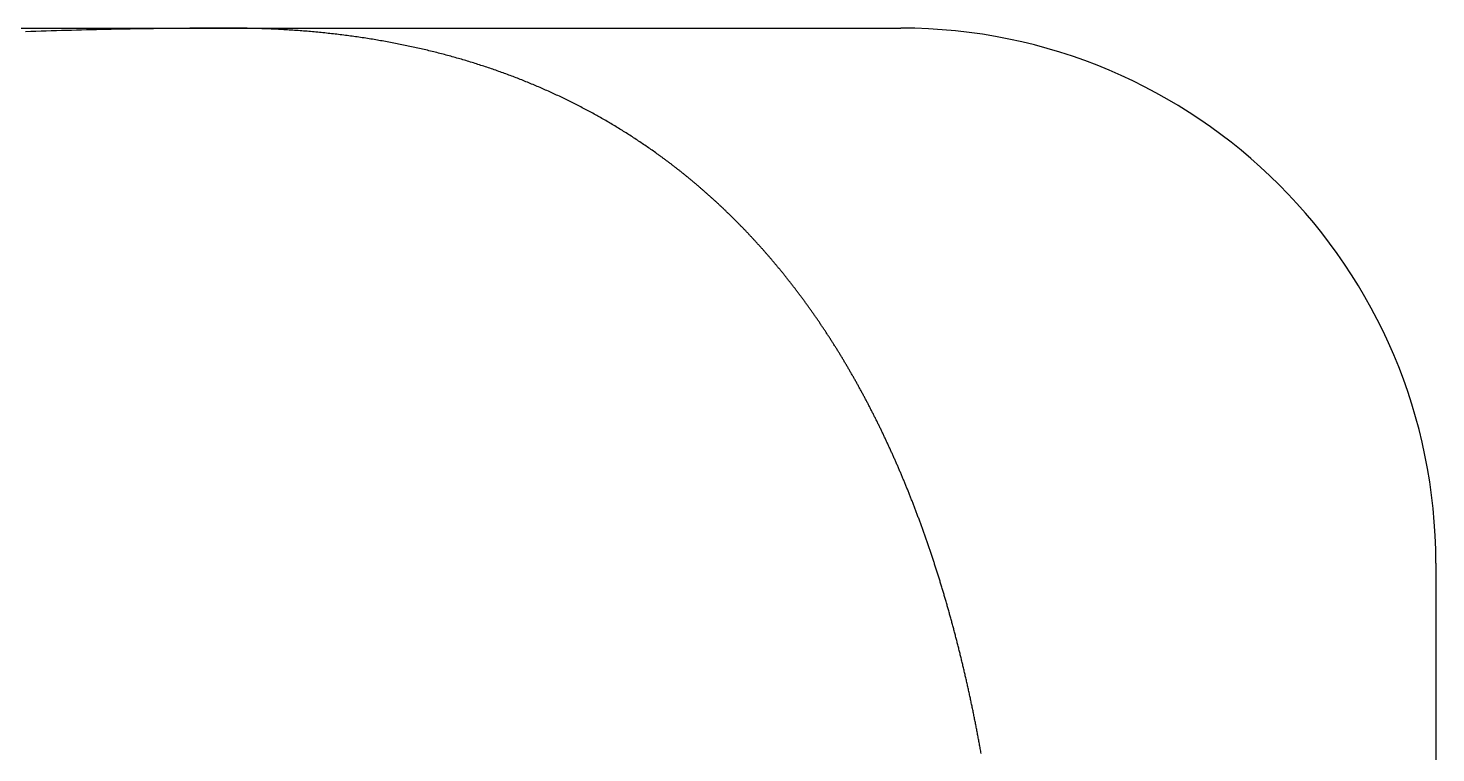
# Model space of a CAD drawing. Extents: x -14 to 315, y -179 to 16.
# Drawn here: x 267.67 to 299.25, y -129.75 to -113.5 of the extents above; entities that cross this region are included whole.
import ezdxf

# ---------------------------------------------------------------- set-up
doc = ezdxf.new("R2010")
doc.units = 0
doc.layers.add('BLACK', color=7, linetype='CONTINUOUS')

msp = doc.modelspace()

# ---------------------------------------------------------------- linework, layer by layer
at = {"layer": 'BLACK', "linetype": 'CONTINUOUS'}
for p, q in [((213.75, -113.5), (287.25, -113.5)), ((267.732345, -113.575654), (267.615881, -113.579404)), ((267.848366, -113.571999), (267.732345, -113.575654)), ((267.963939, -113.568437), (267.848366, -113.571999)), ((268.07906, -113.564969), (267.963939, -113.568437)), ((268.193725, -113.561595), (268.07906, -113.564969)), ((268.307929, -113.558314), (268.193725, -113.561595)), ((268.421669, -113.555126), (268.307929, -113.558314)), ((268.534939, -113.552031), (268.421669, -113.555126)), ((268.647737, -113.549029), (268.534939, -113.552031)), ((268.760058, -113.54612), (268.647737, -113.549029)), ((268.871898, -113.543302), (268.760058, -113.54612)), ((268.983253, -113.540577), (268.871898, -113.543302)), ((269.094118, -113.537944), (268.983253, -113.540577)), ((269.204491, -113.535401), (269.094118, -113.537944)), ((269.314367, -113.532951), (269.204491, -113.535401)), ((269.423743, -113.530591), (269.314367, -113.532951)), ((269.532614, -113.528321), (269.423743, -113.530591)), ((269.640977, -113.526142), (269.532614, -113.528321)), ((269.748828, -113.524054), (269.640977, -113.526142)), ((269.856163, -113.522054), (269.748828, -113.524054)), ((269.96298, -113.520145), (269.856163, -113.522054)), ((270.069274, -113.518324), (269.96298, -113.520145)), ((270.175041, -113.516592), (270.069274, -113.518324)), ((270.280279, -113.514949), (270.175041, -113.516592)), ((270.384985, -113.513393), (270.280279, -113.514949)), ((270.489153, -113.511925), (270.384985, -113.513393)), ((270.592783, -113.510545), (270.489153, -113.511925)), ((270.695869, -113.509251), (270.592783, -113.510545)), ((270.798409, -113.508044), (270.695869, -113.509251)), ((270.900401, -113.506923), (270.798409, -113.508044)), ((271.00184, -113.505888), (270.900401, -113.506923)), ((271.102723, -113.504939), (271.00184, -113.505888)), ((271.203049, -113.504074), (271.102723, -113.504939)), ((271.302814, -113.503293), (271.203049, -113.504074)), ((271.402014, -113.502597), (271.302814, -113.503293)), ((271.500648, -113.501985), (271.402014, -113.502597)), ((271.598713, -113.501455), (271.500648, -113.501985)), ((271.696205, -113.501009), (271.598713, -113.501455)), ((271.793123, -113.500644), (271.696205, -113.501009)), ((271.889464, -113.500362), (271.793123, -113.500644)), ((271.985226, -113.50016), (271.889464, -113.500362)), ((272.080405, -113.50004), (271.985226, -113.50016)), ((272.175, -113.5), (272.080405, -113.50004)), ((272.175, -113.5), (272.164675, -113.49999)), ((272.205027, -113.50002), (272.175, -113.5)), ((272.247533, -113.500116), (272.205027, -113.50002)), ((272.289969, -113.500292), (272.247533, -113.500116)), ((272.332336, -113.500548), (272.289969, -113.500292)), ((272.374634, -113.500883), (272.332336, -113.500548)), ((272.416863, -113.501297), (272.374634, -113.500883)), ((272.459022, -113.501791), (272.416863, -113.501297)), ((272.501112, -113.502364), (272.459022, -113.501791)), ((272.543134, -113.503015), (272.501112, -113.502364)), ((272.585087, -113.503746), (272.543134, -113.503015)), ((272.626971, -113.504555), (272.585087, -113.503746)), ((272.668786, -113.505443), (272.626971, -113.504555)), ((272.710533, -113.506409), (272.668786, -113.505443)), ((272.752212, -113.507454), (272.710533, -113.506409)), ((272.793822, -113.508576), (272.752212, -113.507454)), ((272.835365, -113.509777), (272.793822, -113.508576)), ((272.876839, -113.511056), (272.835365, -113.509777)), ((272.918245, -113.512413), (272.876839, -113.511056)), ((272.959584, -113.513847), (272.918245, -113.512413)), ((273.000855, -113.515359), (272.959584, -113.513847)), ((273.042059, -113.516948), (273.000855, -113.515359)), ((273.083195, -113.518615), (273.042059, -113.516948)), ((273.124263, -113.520359), (273.083195, -113.518615)), ((273.165265, -113.52218), (273.124263, -113.520359)), ((273.206199, -113.524078), (273.165265, -113.52218)), ((273.247067, -113.526053), (273.206199, -113.524078)), ((273.287867, -113.528105), (273.247067, -113.526053)), ((273.328601, -113.530234), (273.287867, -113.528105)), ((273.369268, -113.532438), (273.328601, -113.530234)), ((273.409868, -113.53472), (273.369268, -113.532438)), ((273.450402, -113.537077), (273.409868, -113.53472)), ((273.49087, -113.539511), (273.450402, -113.537077)), ((273.531272, -113.542021), (273.49087, -113.539511)), ((273.571607, -113.544607), (273.531272, -113.542021)), ((273.611877, -113.547268), (273.571607, -113.544607)), ((273.65208, -113.550006), (273.611877, -113.547268)), ((273.692218, -113.552818), (273.65208, -113.550006)), ((273.73229, -113.555707), (273.692218, -113.552818)), ((273.772297, -113.558671), (273.73229, -113.555707)), ((273.812238, -113.56171), (273.772297, -113.558671)), ((273.852114, -113.564824), (273.812238, -113.56171)), ((273.891924, -113.568013), (273.852114, -113.564824)), ((273.93167, -113.571277), (273.891924, -113.568013)), ((273.971351, -113.574616), (273.93167, -113.571277)), ((274.010966, -113.57803), (273.971351, -113.574616)), ((274.050517, -113.581518), (274.010966, -113.57803)), ((274.090004, -113.585081), (274.050517, -113.581518)), ((274.129425, -113.588718), (274.090004, -113.585081)), ((274.168783, -113.59243), (274.129425, -113.588718)), ((274.208076, -113.596216), (274.168783, -113.59243)), ((274.247305, -113.600075), (274.208076, -113.596216)), ((274.286469, -113.604009), (274.247305, -113.600075)), ((274.32557, -113.608017), (274.286469, -113.604009)), ((274.364607, -113.612098), (274.32557, -113.608017)), ((274.40358, -113.616253), (274.364607, -113.612098)), ((274.44249, -113.620482), (274.40358, -113.616253)), ((274.481335, -113.624784), (274.44249, -113.620482)), ((274.520118, -113.62916), (274.481335, -113.624784)), ((274.558837, -113.633609), (274.520118, -113.62916)), ((274.597493, -113.638131), (274.558837, -113.633609)), ((274.636086, -113.642726), (274.597493, -113.638131)), ((274.674616, -113.647394), (274.636086, -113.642726)), ((274.713083, -113.652134), (274.674616, -113.647394)), ((274.751487, -113.656948), (274.713083, -113.652134)), ((274.789829, -113.661834), (274.751487, -113.656948)), ((274.828108, -113.666793), (274.789829, -113.661834)), ((274.866325, -113.671825), (274.828108, -113.666793)), ((274.904479, -113.676928), (274.866325, -113.671825)), ((274.942572, -113.682104), (274.904479, -113.676928)), ((274.980602, -113.687353), (274.942572, -113.682104)), ((275.01857, -113.692673), (274.980602, -113.687353)), ((275.056476, -113.698065), (275.01857, -113.692673)), ((275.094321, -113.70353), (275.056476, -113.698065)), ((275.132103, -113.709066), (275.094321, -113.70353)), ((275.169825, -113.714674), (275.132103, -113.709066)), ((275.207485, -113.720353), (275.169825, -113.714674)), ((275.245083, -113.726104), (275.207485, -113.720353)), ((275.28262, -113.731927), (275.245083, -113.726104)), ((275.320097, -113.737821), (275.28262, -113.731927)), ((275.357512, -113.743786), (275.320097, -113.737821)), ((275.394866, -113.749823), (275.357512, -113.743786)), ((275.43216, -113.75593), (275.394866, -113.749823)), ((275.469393, -113.762109), (275.43216, -113.75593)), ((275.506565, -113.768358), (275.469393, -113.762109)), ((275.543677, -113.774679), (275.506565, -113.768358)), ((275.580729, -113.78107), (275.543677, -113.774679)), ((275.61772, -113.787532), (275.580729, -113.78107)), ((275.654651, -113.794065), (275.61772, -113.787532)), ((275.691522, -113.800668), (275.654651, -113.794065)), ((275.728334, -113.807341), (275.691522, -113.800668)), ((275.765085, -113.814085), (275.728334, -113.807341)), ((275.801777, -113.820899), (275.765085, -113.814085)), ((275.83841, -113.827784), (275.801777, -113.820899)), ((275.874982, -113.834739), (275.83841, -113.827784)), ((275.911496, -113.841763), (275.874982, -113.834739)), ((275.94795, -113.848858), (275.911496, -113.841763)), ((275.984345, -113.856022), (275.94795, -113.848858)), ((276.020681, -113.863257), (275.984345, -113.856022)), ((276.056958, -113.870561), (276.020681, -113.863257)), ((276.093177, -113.877935), (276.056958, -113.870561)), ((276.129336, -113.885378), (276.093177, -113.877935)), ((276.165437, -113.892891), (276.129336, -113.885378)), ((276.20148, -113.900473), (276.165437, -113.892891)), ((276.237464, -113.908125), (276.20148, -113.900473)), ((276.27339, -113.915846), (276.237464, -113.908125)), ((276.309257, -113.923636), (276.27339, -113.915846)), ((276.345067, -113.931496), (276.309257, -113.923636)), ((276.380819, -113.939425), (276.345067, -113.931496)), ((276.416512, -113.947422), (276.380819, -113.939425)), ((276.452148, -113.955489), (276.416512, -113.947422)), ((276.487727, -113.963624), (276.452148, -113.955489)), ((276.523248, -113.971828), (276.487727, -113.963624)), ((276.558711, -113.980102), (276.523248, -113.971828)), ((276.594117, -113.988443), (276.558711, -113.980102)), ((276.629466, -113.996854), (276.594117, -113.988443)), ((276.664758, -114.005333), (276.629466, -113.996854)), ((276.699993, -114.01388), (276.664758, -114.005333)), ((276.735171, -114.022496), (276.699993, -114.01388)), ((276.770292, -114.03118), (276.735171, -114.022496)), ((276.805356, -114.039933), (276.770292, -114.03118)), ((276.840364, -114.048754), (276.805356, -114.039933)), ((276.875315, -114.057643), (276.840364, -114.048754)), ((276.91021, -114.0666), (276.875315, -114.057643)), ((276.945049, -114.075625), (276.91021, -114.0666)), ((276.979831, -114.084718), (276.945049, -114.075625)), ((277.014558, -114.093879), (276.979831, -114.084718)), ((277.049228, -114.103109), (277.014558, -114.093879)), ((277.083843, -114.112405), (277.049228, -114.103109)), ((277.118402, -114.12177), (277.083843, -114.112405)), ((277.152905, -114.131203), (277.118402, -114.12177)), ((277.187353, -114.140703), (277.152905, -114.131203)), ((277.221745, -114.15027), (277.187353, -114.140703)), ((277.256082, -114.159906), (277.221745, -114.15027)), ((277.290363, -114.169609), (277.256082, -114.159906)), ((277.32459, -114.179379), (277.290363, -114.169609)), ((277.358761, -114.189217), (277.32459, -114.179379)), ((277.392878, -114.199122), (277.358761, -114.189217)), ((277.426939, -114.209094), (277.392878, -114.199122)), ((277.460946, -114.219134), (277.426939, -114.209094)), ((277.494899, -114.229241), (277.460946, -114.219134)), ((277.528797, -114.239415), (277.494899, -114.229241)), ((277.56264, -114.249656), (277.528797, -114.239415)), ((277.596429, -114.259964), (277.56264, -114.249656)), ((277.630164, -114.270339), (277.596429, -114.259964)), ((277.663844, -114.280781), (277.630164, -114.270339)), ((277.697471, -114.29129), (277.663844, -114.280781)), ((277.731044, -114.301867), (277.697471, -114.29129)), ((277.764563, -114.312509), (277.731044, -114.301867)), ((277.798028, -114.323219), (277.764563, -114.312509)), ((277.831439, -114.333996), (277.798028, -114.323219)), ((277.864797, -114.344839), (277.831439, -114.333996)), ((277.898102, -114.355749), (277.864797, -114.344839)), ((277.931353, -114.366725), (277.898102, -114.355749)), ((277.964551, -114.377768), (277.931353, -114.366725)), ((277.997696, -114.388878), (277.964551, -114.377768)), ((278.030788, -114.400054), (277.997696, -114.388878)), ((278.063827, -114.411297), (278.030788, -114.400054)), ((278.096813, -114.422606), (278.063827, -114.411297)), ((278.129746, -114.433982), (278.096813, -114.422606)), ((278.162627, -114.445424), (278.129746, -114.433982)), ((278.195455, -114.456932), (278.162627, -114.445424)), ((278.228231, -114.468507), (278.195455, -114.456932)), ((278.260954, -114.480148), (278.228231, -114.468507)), ((278.293625, -114.491855), (278.260954, -114.480148)), ((278.326244, -114.503629), (278.293625, -114.491855)), ((278.35881, -114.515468), (278.326244, -114.503629)), ((278.391325, -114.527374), (278.35881, -114.515468)), ((278.423788, -114.539346), (278.391325, -114.527374)), ((278.456199, -114.551384), (278.423788, -114.539346)), ((278.488559, -114.563488), (278.456199, -114.551384)), ((278.520866, -114.575658), (278.488559, -114.563488)), ((278.553123, -114.587895), (278.520866, -114.575658)), ((278.585328, -114.600197), (278.553123, -114.587895)), ((278.617481, -114.612565), (278.585328, -114.600197)), ((278.649583, -114.624999), (278.617481, -114.612565)), ((278.681635, -114.637499), (278.649583, -114.624999)), ((278.713635, -114.650065), (278.681635, -114.637499)), ((278.745584, -114.662697), (278.713635, -114.650065)), ((278.777482, -114.675395), (278.745584, -114.662697)), ((278.80933, -114.688159), (278.777482, -114.675395)), ((278.841127, -114.700988), (278.80933, -114.688159)), ((278.872873, -114.713883), (278.841127, -114.700988)), ((278.904569, -114.726844), (278.872873, -114.713883)), ((278.936214, -114.739871), (278.904569, -114.726844)), ((278.967809, -114.752963), (278.936214, -114.739871)), ((278.999354, -114.766122), (278.967809, -114.752963)), ((279.030849, -114.779346), (278.999354, -114.766122)), ((279.062294, -114.792635), (279.030849, -114.779346)), ((279.093688, -114.805991), (279.062294, -114.792635)), ((279.125033, -114.819412), (279.093688, -114.805991)), ((279.156328, -114.832898), (279.125033, -114.819412)), ((279.187574, -114.846451), (279.156328, -114.832898)), ((279.21877, -114.860069), (279.187574, -114.846451)), ((279.249916, -114.873752), (279.21877, -114.860069)), ((279.281013, -114.887502), (279.249916, -114.873752)), ((279.31206, -114.901316), (279.281013, -114.887502)), ((279.343059, -114.915197), (279.31206, -114.901316)), ((279.374008, -114.929143), (279.343059, -114.915197)), ((279.404908, -114.943155), (279.374008, -114.929143)), ((279.435759, -114.957232), (279.404908, -114.943155)), ((279.466561, -114.971374), (279.435759, -114.957232)), ((279.497314, -114.985583), (279.466561, -114.971374)), ((279.528019, -114.999857), (279.497314, -114.985583)), ((279.558674, -115.014196), (279.528019, -114.999857)), ((279.589282, -115.028601), (279.558674, -115.014196)), ((279.619841, -115.043072), (279.589282, -115.028601)), ((279.650351, -115.057608), (279.619841, -115.043072)), ((279.680813, -115.07221), (279.650351, -115.057608)), ((279.711227, -115.086877), (279.680813, -115.07221)), ((279.741593, -115.10161), (279.711227, -115.086877)), ((279.77191, -115.116408), (279.741593, -115.10161)), ((279.80218, -115.131272), (279.77191, -115.116408)), ((279.832401, -115.146201), (279.80218, -115.131272)), ((279.862575, -115.161196), (279.832401, -115.146201)), ((279.892701, -115.176257), (279.862575, -115.161196)), ((279.92278, -115.191383), (279.892701, -115.176257)), ((279.952811, -115.206575), (279.92278, -115.191383)), ((279.982794, -115.221832), (279.952811, -115.206575)), ((280.01273, -115.237155), (279.982794, -115.221832)), ((280.042618, -115.252543), (280.01273, -115.237155)), ((280.07246, -115.267998), (280.042618, -115.252543)), ((280.102254, -115.283517), (280.07246, -115.267998)), ((280.132001, -115.299103), (280.102254, -115.283517)), ((280.161701, -115.314754), (280.132001, -115.299103)), ((280.191354, -115.33047), (280.161701, -115.314754)), ((280.22096, -115.346253), (280.191354, -115.33047)), ((280.250519, -115.362101), (280.22096, -115.346253)), ((280.280031, -115.378014), (280.250519, -115.362101)), ((280.309497, -115.393994), (280.280031, -115.378014)), ((280.338916, -115.410039), (280.309497, -115.393994)), ((280.368289, -115.426149), (280.338916, -115.410039)), ((280.397616, -115.442326), (280.368289, -115.426149)), ((280.426895, -115.458568), (280.397616, -115.442326)), ((280.456129, -115.474876), (280.426895, -115.458568)), ((280.485317, -115.49125), (280.456129, -115.474876)), ((280.514458, -115.50769), (280.485317, -115.49125)), ((280.543553, -115.524195), (280.514458, -115.50769)), ((280.572602, -115.540767), (280.543553, -115.524195)), ((280.601606, -115.557404), (280.572602, -115.540767)), ((280.630563, -115.574107), (280.601606, -115.557404)), ((280.659475, -115.590876), (280.630563, -115.574107)), ((280.688341, -115.607711), (280.659475, -115.590876)), ((280.717161, -115.624612), (280.688341, -115.607711)), ((280.745936, -115.641579), (280.717161, -115.624612)), ((280.774665, -115.658612), (280.745936, -115.641579)), ((280.803349, -115.675712), (280.774665, -115.658612)), ((280.831987, -115.692877), (280.803349, -115.675712)), ((280.86058, -115.710108), (280.831987, -115.692877)), ((280.889128, -115.727405), (280.86058, -115.710108)), ((280.917631, -115.744769), (280.889128, -115.727405)), ((280.946089, -115.762199), (280.917631, -115.744769)), ((280.974501, -115.779695), (280.946089, -115.762199)), ((281.002869, -115.797257), (280.974501, -115.779695)), ((281.031192, -115.814885), (281.002869, -115.797257)), ((281.05947, -115.83258), (281.031192, -115.814885)), ((281.087703, -115.850341), (281.05947, -115.83258)), ((281.115891, -115.868169), (281.087703, -115.850341)), ((281.144035, -115.886063), (281.115891, -115.868169)), ((281.172134, -115.904023), (281.144035, -115.886063)), ((281.200189, -115.92205), (281.172134, -115.904023)), ((281.228199, -115.940143), (281.200189, -115.92205)), ((281.256165, -115.958303), (281.228199, -115.940143)), ((281.284087, -115.97653), (281.256165, -115.958303)), ((281.311964, -115.994823), (281.284087, -115.97653)), ((281.339797, -116.013183), (281.311964, -115.994823)), ((281.367586, -116.031609), (281.339797, -116.013183)), ((281.395331, -116.050102), (281.367586, -116.031609)), ((281.423032, -116.068662), (281.395331, -116.050102)), ((281.450689, -116.087289), (281.423032, -116.068662)), ((281.478302, -116.105983), (281.450689, -116.087289)), ((281.505871, -116.124744), (281.478302, -116.105983)), ((281.533396, -116.143572), (281.505871, -116.124744)), ((281.560878, -116.162466), (281.533396, -116.143572)), ((281.588316, -116.181428), (281.560878, -116.162466)), ((281.61571, -116.200457), (281.588316, -116.181428)), ((281.643061, -116.219553), (281.61571, -116.200457)), ((281.670368, -116.238716), (281.643061, -116.219553)), ((281.697632, -116.257946), (281.670368, -116.238716)), ((281.724852, -116.277244), (281.697632, -116.257946)), ((281.75203, -116.296609), (281.724852, -116.277244)), ((281.779163, -116.316042), (281.75203, -116.296609)), ((281.792714, -116.325783), (281.779163, -116.316042)), ((281.806254, -116.335542), (281.792714, -116.325783)), ((281.819783, -116.345317), (281.806254, -116.335542)), ((281.833301, -116.355109), (281.819783, -116.345317)), ((281.846809, -116.364918), (281.833301, -116.355109)), ((281.860306, -116.374744), (281.846809, -116.364918)), ((281.873791, -116.384587), (281.860306, -116.374744)), ((281.887267, -116.394446), (281.873791, -116.384587)), ((281.900731, -116.404323), (281.887267, -116.394446)), ((281.914185, -116.414217), (281.900731, -116.404323)), ((281.927628, -116.424127), (281.914185, -116.414217)), ((281.94106, -116.434054), (281.927628, -116.424127)), ((281.954482, -116.443999), (281.94106, -116.434054)), ((281.967892, -116.45396), (281.954482, -116.443999)), ((281.981292, -116.463938), (281.967892, -116.45396)), ((281.994682, -116.473934), (281.981292, -116.463938)), ((282.00806, -116.483946), (281.994682, -116.473934)), ((282.021428, -116.493975), (282.00806, -116.483946)), ((282.034786, -116.504021), (282.021428, -116.493975)), ((282.048132, -116.514084), (282.034786, -116.504021)), ((282.061468, -116.524164), (282.048132, -116.514084)), ((282.074793, -116.534261), (282.061468, -116.524164)), ((282.088108, -116.544375), (282.074793, -116.534261)), ((282.101412, -116.554507), (282.088108, -116.544375)), ((282.114705, -116.564655), (282.101412, -116.554507)), ((282.127987, -116.57482), (282.114705, -116.564655)), ((282.141259, -116.585002), (282.127987, -116.57482)), ((282.154521, -116.595202), (282.141259, -116.585002)), ((282.167771, -116.605418), (282.154521, -116.595202)), ((282.181011, -116.615651), (282.167771, -116.605418)), ((282.194241, -116.625902), (282.181011, -116.615651)), ((282.20746, -116.636169), (282.194241, -116.625902)), ((282.220668, -116.646454), (282.20746, -116.636169)), ((282.233865, -116.656756), (282.220668, -116.646454)), ((282.247052, -116.667075), (282.233865, -116.656756)), ((282.260229, -116.67741), (282.247052, -116.667075)), ((282.273395, -116.687764), (282.260229, -116.67741)), ((282.28655, -116.698134), (282.273395, -116.687764)), ((282.299694, -116.708521), (282.28655, -116.698134)), ((282.312828, -116.718925), (282.299694, -116.708521)), ((282.325952, -116.729347), (282.312828, -116.718925)), ((282.339065, -116.739786), (282.325952, -116.729347)), ((282.352167, -116.750242), (282.339065, -116.739786)), ((282.365259, -116.760715), (282.352167, -116.750242)), ((282.37834, -116.771205), (282.365259, -116.760715)), ((282.391411, -116.781713), (282.37834, -116.771205)), ((282.404471, -116.792237), (282.391411, -116.781713)), ((282.417521, -116.802779), (282.404471, -116.792237)), ((282.43056, -116.813338), (282.417521, -116.802779)), ((282.443589, -116.823914), (282.43056, -116.813338)), ((282.456607, -116.834508), (282.443589, -116.823914)), ((282.469615, -116.845119), (282.456607, -116.834508)), ((282.482612, -116.855747), (282.469615, -116.845119)), ((282.495599, -116.866392), (282.482612, -116.855747)), ((282.508575, -116.877055), (282.495599, -116.866392)), ((282.52154, -116.887734), (282.508575, -116.877055)), ((282.534496, -116.898431), (282.52154, -116.887734)), ((282.54744, -116.909146), (282.534496, -116.898431)), ((282.560375, -116.919878), (282.54744, -116.909146)), ((282.573298, -116.930626), (282.560375, -116.919878)), ((282.586212, -116.941393), (282.573298, -116.930626)), ((282.599114, -116.952176), (282.586212, -116.941393)), ((282.612007, -116.962977), (282.599114, -116.952176)), ((282.624889, -116.973796), (282.612007, -116.962977)), ((282.63776, -116.984631), (282.624889, -116.973796)), ((282.650621, -116.995484), (282.63776, -116.984631)), ((282.663472, -117.006355), (282.650621, -116.995484)), ((282.676312, -117.017242), (282.663472, -117.006355)), ((282.689142, -117.028148), (282.676312, -117.017242)), ((282.701961, -117.03907), (282.689142, -117.028148)), ((282.714771, -117.05001), (282.701961, -117.03907)), ((282.727569, -117.060967), (282.714771, -117.05001)), ((282.740357, -117.071942), (282.727569, -117.060967)), ((282.753135, -117.082934), (282.740357, -117.071942)), ((282.765902, -117.093944), (282.753135, -117.082934)), ((282.778659, -117.104971), (282.765902, -117.093944)), ((282.791406, -117.116016), (282.778659, -117.104971)), ((282.804142, -117.127078), (282.791406, -117.116016)), ((282.816868, -117.138157), (282.804142, -117.127078)), ((282.829583, -117.149254), (282.816868, -117.138157)), ((282.842288, -117.160369), (282.829583, -117.149254)), ((282.854983, -117.171501), (282.842288, -117.160369)), ((282.867667, -117.18265), (282.854983, -117.171501)), ((282.880341, -117.193817), (282.867667, -117.18265)), ((282.893005, -117.205002), (282.880341, -117.193817)), ((282.905658, -117.216204), (282.893005, -117.205002)), ((282.918301, -117.227424), (282.905658, -117.216204)), ((282.930934, -117.238661), (282.918301, -117.227424)), ((282.943556, -117.249916), (282.930934, -117.238661)), ((282.956168, -117.261188), (282.943556, -117.249916)), ((282.96877, -117.272479), (282.956168, -117.261188)), ((282.981361, -117.283786), (282.96877, -117.272479)), ((282.993942, -117.295112), (282.981361, -117.283786)), ((283.006512, -117.306454), (282.993942, -117.295112)), ((283.019073, -117.317815), (283.006512, -117.306454)), ((283.031623, -117.329193), (283.019073, -117.317815)), ((283.044163, -117.340589), (283.031623, -117.329193)), ((283.056692, -117.352002), (283.044163, -117.340589)), ((283.069211, -117.363434), (283.056692, -117.352002)), ((283.08172, -117.374882), (283.069211, -117.363434)), ((283.094218, -117.386349), (283.08172, -117.374882)), ((283.106706, -117.397833), (283.094218, -117.386349)), ((283.119184, -117.409335), (283.106706, -117.397833)), ((283.131652, -117.420855), (283.119184, -117.409335)), ((283.14411, -117.432393), (283.131652, -117.420855)), ((283.156556, -117.443948), (283.14411, -117.432393)), ((283.168993, -117.455521), (283.156556, -117.443948)), ((283.18142, -117.467111), (283.168993, -117.455521)), ((283.193836, -117.47872), (283.18142, -117.467111)), ((283.206242, -117.490346), (283.193836, -117.47872)), ((283.218638, -117.501991), (283.206242, -117.490346)), ((283.231023, -117.513652), (283.218638, -117.501991)), ((283.243399, -117.525332), (283.231023, -117.513652)), ((283.255764, -117.53703), (283.243399, -117.525332)), ((283.268119, -117.548745), (283.255764, -117.53703)), ((283.280463, -117.560478), (283.268119, -117.548745)), ((283.292798, -117.57223), (283.280463, -117.560478)), ((283.305121, -117.583999), (283.292798, -117.57223)), ((283.317436, -117.595786), (283.305121, -117.583999)), ((283.329739, -117.60759), (283.317436, -117.595786)), ((283.342033, -117.619414), (283.329739, -117.60759)), ((283.354315, -117.631254), (283.342033, -117.619414)), ((283.366589, -117.643113), (283.354315, -117.631254)), ((283.378851, -117.654989), (283.366589, -117.643113)), ((283.391104, -117.666884), (283.378851, -117.654989)), ((283.403346, -117.678796), (283.391104, -117.666884)), ((283.415578, -117.690727), (283.403346, -117.678796)), ((283.4278, -117.702675), (283.415578, -117.690727)), ((283.440012, -117.714642), (283.4278, -117.702675)), ((283.452213, -117.726626), (283.440012, -117.714642)), ((283.464405, -117.738629), (283.452213, -117.726626)), ((283.476586, -117.750649), (283.464405, -117.738629)), ((283.488757, -117.762688), (283.476586, -117.750649)), ((283.500917, -117.774744), (283.488757, -117.762688)), ((283.513068, -117.78682), (283.500917, -117.774744)), ((283.525208, -117.798912), (283.513068, -117.78682)), ((283.537339, -117.811023), (283.525208, -117.798912)), ((283.549458, -117.823152), (283.537339, -117.811023)), ((283.561568, -117.835299), (283.549458, -117.823152)), ((283.573668, -117.847464), (283.561568, -117.835299)), ((283.585757, -117.859648), (283.573668, -117.847464)), ((283.597836, -117.871849), (283.585757, -117.859648)), ((283.609906, -117.884069), (283.597836, -117.871849)), ((283.621964, -117.896307), (283.609906, -117.884069)), ((283.634014, -117.908563), (283.621964, -117.896307)), ((283.646052, -117.920837), (283.634014, -117.908563)), ((283.658081, -117.93313), (283.646052, -117.920837)), ((283.670099, -117.945441), (283.658081, -117.93313)), ((283.682107, -117.95777), (283.670099, -117.945441)), ((283.694105, -117.970117), (283.682107, -117.95777)), ((283.706093, -117.982483), (283.694105, -117.970117)), ((283.71807, -117.994866), (283.706093, -117.982483)), ((283.730038, -118.007268), (283.71807, -117.994866)), ((283.741995, -118.019688), (283.730038, -118.007268)), ((283.753943, -118.032127), (283.741995, -118.019688)), ((283.76588, -118.044584), (283.753943, -118.032127)), ((283.777807, -118.05706), (283.76588, -118.044584)), ((283.789724, -118.069553), (283.777807, -118.05706)), ((283.801631, -118.082065), (283.789724, -118.069553)), ((283.813527, -118.094595), (283.801631, -118.082065)), ((283.825414, -118.107145), (283.813527, -118.094595)), ((283.83729, -118.119711), (283.825414, -118.107145)), ((283.849156, -118.132297), (283.83729, -118.119711)), ((283.861012, -118.144901), (283.849156, -118.132297)), ((283.872858, -118.157524), (283.861012, -118.144901)), ((283.884694, -118.170164), (283.872858, -118.157524)), ((283.89652, -118.182824), (283.884694, -118.170164)), ((283.908335, -118.195501), (283.89652, -118.182824)), ((283.920141, -118.208198), (283.908335, -118.195501)), ((283.931936, -118.220912), (283.920141, -118.208198)), ((283.943721, -118.233646), (283.931936, -118.220912)), ((283.955496, -118.246398), (283.943721, -118.233646)), ((283.967261, -118.259168), (283.955496, -118.246398)), ((283.979016, -118.271957), (283.967261, -118.259168)), ((283.990761, -118.284765), (283.979016, -118.271957)), ((284.002495, -118.29759), (283.990761, -118.284765)), ((284.01422, -118.310436), (284.002495, -118.29759)), ((284.025934, -118.323298), (284.01422, -118.310436)), ((284.037639, -118.336181), (284.025934, -118.323298)), ((284.049332, -118.349081), (284.037639, -118.336181)), ((284.061017, -118.362), (284.049332, -118.349081)), ((284.072691, -118.374938), (284.061017, -118.362)), ((284.084355, -118.387895), (284.072691, -118.374938)), ((284.096008, -118.400869), (284.084355, -118.387895)), ((284.107652, -118.413864), (284.096008, -118.400869)), ((284.119285, -118.426876), (284.107652, -118.413864)), ((284.130909, -118.439907), (284.119285, -118.426876)), ((284.142522, -118.452957), (284.130909, -118.439907)), ((284.154126, -118.466026), (284.142522, -118.452957)), ((284.165719, -118.479113), (284.154126, -118.466026)), ((284.177302, -118.49222), (284.165719, -118.479113)), ((284.188875, -118.505344), (284.177302, -118.49222)), ((284.200438, -118.518489), (284.188875, -118.505344)), ((284.21199, -118.531651), (284.200438, -118.518489)), ((284.223534, -118.544833), (284.21199, -118.531651)), ((284.235066, -118.558033), (284.223534, -118.544833)), ((284.246589, -118.571253), (284.235066, -118.558033)), ((284.258101, -118.58449), (284.246589, -118.571253)), ((284.269604, -118.597748), (284.258101, -118.58449)), ((284.281095, -118.611023), (284.269604, -118.597748)), ((284.292578, -118.624318), (284.281095, -118.611023)), ((284.304049, -118.637631), (284.292578, -118.624318)), ((284.315512, -118.650965), (284.304049, -118.637631)), ((284.326963, -118.664316), (284.315512, -118.650965)), ((284.338405, -118.677687), (284.326963, -118.664316)), ((284.349837, -118.691076), (284.338405, -118.677687)), ((284.361259, -118.704485), (284.349837, -118.691076)), ((284.37267, -118.717912), (284.361259, -118.704485)), ((284.384072, -118.731359), (284.37267, -118.717912)), ((284.395462, -118.744824), (284.384072, -118.731359)), ((284.406844, -118.758309), (284.395462, -118.744824)), ((284.418215, -118.771812), (284.406844, -118.758309)), ((284.429576, -118.785336), (284.418215, -118.771812)), ((284.440927, -118.798877), (284.429576, -118.785336)), ((284.452268, -118.812439), (284.440927, -118.798877)), ((284.463598, -118.826018), (284.452268, -118.812439)), ((284.474919, -118.839618), (284.463598, -118.826018)), ((284.486229, -118.853236), (284.474919, -118.839618)), ((284.49753, -118.866874), (284.486229, -118.853236)), ((284.50882, -118.88053), (284.49753, -118.866874)), ((284.520101, -118.894207), (284.50882, -118.88053)), ((284.531371, -118.907901), (284.520101, -118.894207)), ((284.542631, -118.921617), (284.531371, -118.907901)), ((284.553881, -118.935349), (284.542631, -118.921617)), ((284.565121, -118.949103), (284.553881, -118.935349)), ((284.576351, -118.962874), (284.565121, -118.949103)), ((284.587571, -118.976667), (284.576351, -118.962874)), ((284.59878, -118.990477), (284.587571, -118.976667)), ((284.60998, -119.004307), (284.59878, -118.990477)), ((284.621169, -119.018156), (284.60998, -119.004307)), ((284.632349, -119.032026), (284.621169, -119.018156)), ((284.643517, -119.045913), (284.632349, -119.032026)), ((284.654677, -119.059821), (284.643517, -119.045913)), ((284.665826, -119.073747), (284.654677, -119.059821)), ((284.676965, -119.087694), (284.665826, -119.073747)), ((284.688093, -119.101659), (284.676965, -119.087694)), ((284.699213, -119.115645), (284.688093, -119.101659)), ((284.710321, -119.129648), (284.699213, -119.115645)), ((284.72142, -119.143673), (284.710321, -119.129648)), ((284.732508, -119.157716), (284.72142, -119.143673)), ((284.743587, -119.17178), (284.732508, -119.157716)), ((284.754654, -119.185861), (284.743587, -119.17178)), ((284.765713, -119.199964), (284.754654, -119.185861)), ((284.77676, -119.214085), (284.765713, -119.199964)), ((284.787799, -119.228226), (284.77676, -119.214085)), ((284.798826, -119.242386), (284.787799, -119.228226)), ((284.809844, -119.256567), (284.798826, -119.242386)), ((284.820851, -119.270766), (284.809844, -119.256567)), ((284.831849, -119.284986), (284.820851, -119.270766)), ((284.842836, -119.299225), (284.831849, -119.284986)), ((284.853813, -119.313484), (284.842836, -119.299225)), ((284.86478, -119.327762), (284.853813, -119.313484)), ((284.875737, -119.34206), (284.86478, -119.327762)), ((284.886684, -119.356377), (284.875737, -119.34206)), ((284.897621, -119.370716), (284.886684, -119.356377)), ((284.908547, -119.385072), (284.897621, -119.370716)), ((284.919464, -119.399449), (284.908547, -119.385072)), ((284.93037, -119.413845), (284.919464, -119.399449)), ((284.941266, -119.428262), (284.93037, -119.413845)), ((284.952152, -119.442698), (284.941266, -119.428262)), ((284.963028, -119.457154), (284.952152, -119.442698)), ((284.973893, -119.471629), (284.963028, -119.457154)), ((284.98475, -119.486126), (284.973893, -119.471629)), ((284.995595, -119.50064), (284.98475, -119.486126)), ((285.006431, -119.515176), (284.995595, -119.50064)), ((285.017255, -119.529731), (285.006431, -119.515176)), ((285.028071, -119.544307), (285.017255, -119.529731)), ((285.038875, -119.558901), (285.028071, -119.544307)), ((285.049671, -119.573516), (285.038875, -119.558901)), ((285.060455, -119.58815), (285.049671, -119.573516)), ((285.07123, -119.602806), (285.060455, -119.58815)), ((285.081993, -119.61748), (285.07123, -119.602806)), ((285.092748, -119.632176), (285.081993, -119.61748)), ((285.103491, -119.646889), (285.092748, -119.632176)), ((285.114226, -119.661625), (285.103491, -119.646889)), ((285.124949, -119.676379), (285.114226, -119.661625)), ((285.135663, -119.691155), (285.124949, -119.676379)), ((285.146366, -119.705948), (285.135663, -119.691155)), ((285.15706, -119.720764), (285.146366, -119.705948)), ((285.167742, -119.735599), (285.15706, -119.720764)), ((285.178416, -119.750455), (285.167742, -119.735599)), ((285.189078, -119.765329), (285.178416, -119.750455)), ((285.199731, -119.780226), (285.189078, -119.765329)), ((285.210372, -119.79514), (285.199731, -119.780226)), ((285.221005, -119.810077), (285.210372, -119.79514)), ((285.231626, -119.825032), (285.221005, -119.810077)), ((285.242239, -119.840009), (285.231626, -119.825032)), ((285.25284, -119.855005), (285.242239, -119.840009)), ((285.263432, -119.870022), (285.25284, -119.855005)), ((285.274012, -119.885058), (285.263432, -119.870022)), ((285.284584, -119.900117), (285.274012, -119.885058)), ((285.295144, -119.915193), (285.284584, -119.900117)), ((285.305695, -119.930292), (285.295144, -119.915193)), ((285.316235, -119.945409), (285.305695, -119.930292)), ((285.326766, -119.960549), (285.316235, -119.945409)), ((285.337285, -119.975707), (285.326766, -119.960549)), ((285.347795, -119.990887), (285.337285, -119.975707)), ((285.358294, -120.006086), (285.347795, -119.990887)), ((285.368784, -120.021307), (285.358294, -120.006086)), ((285.379262, -120.036546), (285.368784, -120.021307)), ((285.389732, -120.051808), (285.379262, -120.036546)), ((285.400189, -120.067089), (285.389732, -120.051808)), ((285.410639, -120.082392), (285.400189, -120.067089)), ((285.421076, -120.097713), (285.410639, -120.082392)), ((285.431505, -120.113057), (285.421076, -120.097713)), ((285.441921, -120.128419), (285.431505, -120.113057)), ((285.45233, -120.143804), (285.441921, -120.128419)), ((285.462726, -120.159208), (285.45233, -120.143804)), ((285.473114, -120.174634), (285.462726, -120.159208)), ((285.483489, -120.190079), (285.473114, -120.174634)), ((285.493856, -120.205546), (285.483489, -120.190079)), ((285.504212, -120.221032), (285.493856, -120.205546)), ((285.514558, -120.236541), (285.504212, -120.221032)), ((285.524893, -120.252068), (285.514558, -120.236541)), ((285.535219, -120.267618), (285.524893, -120.252068)), ((285.545533, -120.283186), (285.535219, -120.267618)), ((285.555839, -120.298778), (285.545533, -120.283186)), ((285.566133, -120.314388), (285.555839, -120.298778)), ((285.576417, -120.330021), (285.566133, -120.314388)), ((285.586691, -120.345672), (285.576417, -120.330021)), ((285.596955, -120.361347), (285.586691, -120.345672)), ((285.607207, -120.37704), (285.596955, -120.361347)), ((285.617451, -120.392756), (285.607207, -120.37704)), ((285.627683, -120.408491), (285.617451, -120.392756)), ((285.637906, -120.424249), (285.627683, -120.408491)), ((285.648117, -120.440025), (285.637906, -120.424249)), ((285.65832, -120.455825), (285.648117, -120.440025)), ((285.66851, -120.471643), (285.65832, -120.455825)), ((285.678692, -120.487485), (285.66851, -120.471643)), ((285.688862, -120.503345), (285.678692, -120.487485)), ((285.699023, -120.519228), (285.688862, -120.503345)), ((285.709173, -120.53513), (285.699023, -120.519228)), ((285.719313, -120.551056), (285.709173, -120.53513)), ((285.729442, -120.567), (285.719313, -120.551056)), ((285.739561, -120.582967), (285.729442, -120.567)), ((285.749669, -120.598953), (285.739561, -120.582967)), ((285.759768, -120.614963), (285.749669, -120.598953)), ((285.769856, -120.630991), (285.759768, -120.614963)), ((285.779934, -120.647043), (285.769856, -120.630991)), ((285.79, -120.663113), (285.779934, -120.647043)), ((285.800058, -120.679207), (285.79, -120.663113)), ((285.810104, -120.69532), (285.800058, -120.679207)), ((285.82014, -120.711456), (285.810104, -120.69532)), ((285.830165, -120.727611), (285.82014, -120.711456)), ((285.840181, -120.74379), (285.830165, -120.727611)), ((285.850185, -120.759988), (285.840181, -120.74379)), ((285.860181, -120.776209), (285.850185, -120.759988)), ((285.870164, -120.792449), (285.860181, -120.776209)), ((285.880139, -120.808713), (285.870164, -120.792449)), ((285.890101, -120.824995), (285.880139, -120.808713)), ((285.900055, -120.841302), (285.890101, -120.824995)), ((285.909996, -120.857627), (285.900055, -120.841302)), ((285.919929, -120.873976), (285.909996, -120.857627)), ((285.92985, -120.890344), (285.919929, -120.873976)), ((285.939762, -120.906736), (285.92985, -120.890344)), ((285.949661, -120.923146), (285.939762, -120.906736)), ((285.959552, -120.939581), (285.949661, -120.923146)), ((285.969431, -120.956035), (285.959552, -120.939581)), ((285.979301, -120.972512), (285.969431, -120.956035)), ((285.989159, -120.989009), (285.979301, -120.972512)), ((285.999009, -121.00553), (285.989159, -120.989009)), ((286.008846, -121.022069), (285.999009, -121.00553)), ((286.018674, -121.038633), (286.008846, -121.022069)), ((286.02849, -121.055215), (286.018674, -121.038633)), ((286.038297, -121.071822), (286.02849, -121.055215)), ((286.048092, -121.088448), (286.038297, -121.071822)), ((286.057879, -121.105098), (286.048092, -121.088448)), ((286.067653, -121.121767), (286.057879, -121.105098)), ((286.077418, -121.13846), (286.067653, -121.121767)), ((286.087171, -121.155172), (286.077418, -121.13846)), ((286.096915, -121.171909), (286.087171, -121.155172)), ((286.106647, -121.188664), (286.096915, -121.171909)), ((286.11637, -121.205444), (286.106647, -121.188664)), ((286.126081, -121.222243), (286.11637, -121.205444)), ((286.135783, -121.239067), (286.126081, -121.222243)), ((286.145473, -121.255909), (286.135783, -121.239067)), ((286.155154, -121.272777), (286.145473, -121.255909)), ((286.164823, -121.289663), (286.155154, -121.272777)), ((286.174483, -121.306574), (286.164823, -121.289663)), ((286.18413, -121.323503), (286.174483, -121.306574)), ((286.193769, -121.340458), (286.18413, -121.323503)), ((286.203395, -121.357431), (286.193769, -121.340458)), ((286.213013, -121.37443), (286.203395, -121.357431)), ((286.222618, -121.391447), (286.213013, -121.37443)), ((286.232215, -121.408489), (286.222618, -121.391447)), ((286.241799, -121.42555), (286.232215, -121.408489)), ((286.251374, -121.442637), (286.241799, -121.42555)), ((286.260937, -121.459742), (286.251374, -121.442637)), ((286.270491, -121.476872), (286.260937, -121.459742)), ((286.280032, -121.494021), (286.270491, -121.476872)), ((286.289565, -121.511195), (286.280032, -121.494021)), ((286.299085, -121.528389), (286.289565, -121.511195)), ((286.308596, -121.545607), (286.299085, -121.528389)), ((286.318095, -121.562845), (286.308596, -121.545607)), ((286.327585, -121.580107), (286.318095, -121.562845)), ((286.337063, -121.597389), (286.327585, -121.580107)), ((286.346532, -121.614696), (286.337063, -121.597389)), ((286.355988, -121.632022), (286.346532, -121.614696)), ((286.365436, -121.649374), (286.355988, -121.632022)), ((286.37487, -121.666744), (286.365436, -121.649374)), ((286.384296, -121.68414), (286.37487, -121.666744)), ((286.39371, -121.701555), (286.384296, -121.68414)), ((286.403115, -121.718996), (286.39371, -121.701555)), ((286.412507, -121.736455), (286.403115, -121.718996)), ((286.42189, -121.75394), (286.412507, -121.736455)), ((286.431261, -121.771445), (286.42189, -121.75394)), ((286.440622, -121.788974), (286.431261, -121.771445)), ((286.449971, -121.806523), (286.440622, -121.788974)), ((286.459312, -121.824098), (286.449971, -121.806523)), ((286.468639, -121.841692), (286.459312, -121.824098)), ((286.477958, -121.859311), (286.468639, -121.841692)), ((286.487264, -121.87695), (286.477958, -121.859311)), ((286.496561, -121.894614), (286.487264, -121.87695)), ((286.505846, -121.912298), (286.496561, -121.894614)), ((286.515122, -121.930007), (286.505846, -121.912298)), ((286.524385, -121.947736), (286.515122, -121.930007)), ((286.533639, -121.96549), (286.524385, -121.947736)), ((286.54288, -121.983264), (286.533639, -121.96549)), ((286.552112, -122.001064), (286.54288, -121.983264)), ((286.561332, -122.018883), (286.552112, -122.001064)), ((286.570543, -122.036728), (286.561332, -122.018883)), ((286.579741, -122.054592), (286.570543, -122.036728)), ((286.58893, -122.072482), (286.579741, -122.054592)), ((286.598107, -122.090392), (286.58893, -122.072482)), ((286.607274, -122.108327), (286.598107, -122.090392)), ((286.616429, -122.126282), (286.607274, -122.108327)), ((286.625574, -122.144263), (286.616429, -122.126282)), ((286.634707, -122.162264), (286.625574, -122.144263)), ((286.643831, -122.180291), (286.634707, -122.162264)), ((286.652942, -122.198337), (286.643831, -122.180291)), ((286.662044, -122.216409), (286.652942, -122.198337)), ((286.671134, -122.234501), (286.662044, -122.216409)), ((286.680214, -122.252619), (286.671134, -122.234501)), ((286.689282, -122.270756), (286.680214, -122.252619)), ((286.69834, -122.28892), (286.689282, -122.270756)), ((286.707386, -122.307103), (286.69834, -122.28892)), ((286.716422, -122.325313), (286.707386, -122.307103)), ((286.725446, -122.343542), (286.716422, -122.325313)), ((286.734461, -122.361798), (286.725446, -122.343542)), ((286.743463, -122.380073), (286.734461, -122.361798)), ((286.752455, -122.398375), (286.743463, -122.380073)), ((286.761435, -122.416696), (286.752455, -122.398375)), ((286.770406, -122.435044), (286.761435, -122.416696)), ((286.779364, -122.453411), (286.770406, -122.435044)), ((286.788313, -122.471805), (286.779364, -122.453411)), ((286.797249, -122.490219), (286.788313, -122.471805)), ((286.806175, -122.508659), (286.797249, -122.490219)), ((286.815089, -122.527119), (286.806175, -122.508659)), ((286.823994, -122.545606), (286.815089, -122.527119)), ((286.832886, -122.564112), (286.823994, -122.545606)), ((286.841768, -122.582645), (286.832886, -122.564112)), ((286.850638, -122.601198), (286.841768, -122.582645)), ((286.859498, -122.619778), (286.850638, -122.601198)), ((286.868346, -122.638377), (286.859498, -122.619778)), ((286.877184, -122.657003), (286.868346, -122.638377)), ((286.88601, -122.675649), (286.877184, -122.657003)), ((286.894826, -122.694322), (286.88601, -122.675649)), ((286.903629, -122.713014), (286.894826, -122.694322)), ((286.912423, -122.731734), (286.903629, -122.713014)), ((286.921204, -122.750473), (286.912423, -122.731734)), ((286.929975, -122.76924), (286.921204, -122.750473)), ((286.938734, -122.788026), (286.929975, -122.76924)), ((286.947484, -122.806839), (286.938734, -122.788026)), ((286.95622, -122.825672), (286.947484, -122.806839)), ((286.964947, -122.844533), (286.95622, -122.825672)), ((286.973661, -122.863413), (286.964947, -122.844533)), ((286.982366, -122.882321), (286.973661, -122.863413)), ((286.991057, -122.901248), (286.982366, -122.882321)), ((286.99974, -122.920203), (286.991057, -122.901248)), ((287.008409, -122.939177), (286.99974, -122.920203)), ((287.017069, -122.958179), (287.008409, -122.939177)), ((287.025716, -122.977201), (287.017069, -122.958179)), ((287.034353, -122.99625), (287.025716, -122.977201)), ((287.042978, -123.015319), (287.034353, -122.99625)), ((287.051593, -123.034416), (287.042978, -123.015319)), ((287.060195, -123.053532), (287.051593, -123.034416)), ((287.068787, -123.072676), (287.060195, -123.053532)), ((287.077367, -123.09184), (287.068787, -123.072676)), ((287.085936, -123.111032), (287.077367, -123.09184)), ((287.094493, -123.130243), (287.085936, -123.111032)), ((287.103041, -123.149483), (287.094493, -123.130243)), ((287.111575, -123.168742), (287.103041, -123.149483)), ((287.1201, -123.188029), (287.111575, -123.168742)), ((287.128611, -123.207336), (287.1201, -123.188029)), ((287.137113, -123.226671), (287.128611, -123.207336)), ((287.145602, -123.246026), (287.137113, -123.226671)), ((287.154081, -123.265409), (287.145602, -123.246026)), ((287.162548, -123.284812), (287.154081, -123.265409)), ((287.171004, -123.304242), (287.162548, -123.284812)), ((287.179448, -123.323693), (287.171004, -123.304242)), ((287.187882, -123.343172), (287.179448, -123.323693)), ((287.196302, -123.362671), (287.187882, -123.343172)), ((287.204713, -123.382198), (287.196302, -123.362671)), ((287.213111, -123.401745), (287.204713, -123.382198)), ((287.221499, -123.42132), (287.213111, -123.401745)), ((287.229874, -123.440916), (287.221499, -123.42132)), ((287.23824, -123.460539), (287.229874, -123.440916)), ((287.246592, -123.480183), (287.23824, -123.460539)), ((287.254934, -123.499855), (287.246592, -123.480183)), ((287.263263, -123.519547), (287.254934, -123.499855)), ((287.271583, -123.539268), (287.263263, -123.519547)), ((287.279889, -123.559008), (287.271583, -123.539268)), ((287.288186, -123.578777), (287.279889, -123.559008)), ((287.296469, -123.598566), (287.288186, -123.578777)), ((287.304742, -123.618384), (287.296469, -123.598566)), ((287.313003, -123.638222), (287.304742, -123.618384)), ((287.321253, -123.658088), (287.313003, -123.638222)), ((287.32949, -123.677975), (287.321253, -123.658088)), ((287.337717, -123.69789), (287.32949, -123.677975)), ((287.345931, -123.717825), (287.337717, -123.69789)), ((287.354136, -123.73779), (287.345931, -123.717825)), ((287.362326, -123.757774), (287.354136, -123.73779)), ((287.370507, -123.777787), (287.362326, -123.757774)), ((287.378675, -123.797821), (287.370507, -123.777787)), ((287.386833, -123.817883), (287.378675, -123.797821)), ((287.394977, -123.837965), (287.386833, -123.817883)), ((287.403112, -123.858077), (287.394977, -123.837965)), ((287.411233, -123.878208), (287.403112, -123.858077)), ((287.419344, -123.898369), (287.411233, -123.878208)), ((287.427442, -123.91855), (287.419344, -123.898369)), ((287.43553, -123.93876), (287.427442, -123.91855)), ((287.443604, -123.95899), (287.43553, -123.93876)), ((287.451669, -123.979249), (287.443604, -123.95899)), ((287.45972, -123.999529), (287.451669, -123.979249)), ((287.467761, -124.019838), (287.45972, -123.999529)), ((287.475789, -124.040167), (287.467761, -124.019838)), ((287.483806, -124.060526), (287.475789, -124.040167)), ((287.491811, -124.080904), (287.483806, -124.060526)), ((287.499805, -124.101313), (287.491811, -124.080904)), ((287.507785, -124.121741), (287.499805, -124.101313)), ((287.515756, -124.142199), (287.507785, -124.121741)), ((287.523713, -124.162677), (287.515756, -124.142199)), ((287.53166, -124.183185), (287.523713, -124.162677)), ((287.539594, -124.203713), (287.53166, -124.183185)), ((287.547517, -124.224271), (287.539594, -124.203713)), ((287.555427, -124.244849), (287.547517, -124.224271)), ((287.563327, -124.265456), (287.555427, -124.244849)), ((287.571213, -124.286084), (287.563327, -124.265456)), ((287.579089, -124.306742), (287.571213, -124.286084)), ((287.586952, -124.32742), (287.579089, -124.306742)), ((287.594804, -124.348128), (287.586952, -124.32742)), ((287.602643, -124.368857), (287.594804, -124.348128)), ((287.610472, -124.389615), (287.602643, -124.368857)), ((287.618287, -124.410394), (287.610472, -124.389615)), ((287.626091, -124.431202), (287.618287, -124.410394)), ((287.633883, -124.452031), (287.626091, -124.431202)), ((287.641663, -124.47289), (287.633883, -124.452031)), ((287.649431, -124.49377), (287.641663, -124.47289)), ((287.657188, -124.514679), (287.649431, -124.49377)), ((287.664931, -124.535609), (287.657188, -124.514679)), ((287.672664, -124.55657), (287.664931, -124.535609)), ((287.680383, -124.57755), (287.672664, -124.55657)), ((287.688092, -124.598561), (287.680383, -124.57755)), ((287.695788, -124.619592), (287.688092, -124.598561)), ((287.703473, -124.640654), (287.695788, -124.619592)), ((287.711144, -124.661736), (287.703473, -124.640654)), ((287.718805, -124.682849), (287.711144, -124.661736)), ((287.726452, -124.703982), (287.718805, -124.682849)), ((287.734089, -124.725145), (287.726452, -124.703982)), ((287.741712, -124.746329), (287.734089, -124.725145)), ((287.749325, -124.767544), (287.741712, -124.746329)), ((287.756923, -124.788779), (287.749325, -124.767544)), ((287.764512, -124.810045), (287.756923, -124.788779)), ((287.772086, -124.831331), (287.764512, -124.810045)), ((287.779651, -124.852648), (287.772086, -124.831331)), ((287.787201, -124.873985), (287.779651, -124.852648)), ((287.794741, -124.895354), (287.787201, -124.873985)), ((287.802267, -124.916742), (287.794741, -124.895354)), ((287.809782, -124.938162), (287.802267, -124.916742)), ((287.817284, -124.959602), (287.809782, -124.938162)), ((287.824775, -124.981073), (287.817284, -124.959602)), ((287.832252, -125.002565), (287.824775, -124.981073)), ((287.839719, -125.024088), (287.832252, -125.002565)), ((287.847172, -125.045631), (287.839719, -125.024088)), ((287.854614, -125.067205), (287.847172, -125.045631)), ((287.862042, -125.0888), (287.854614, -125.067205)), ((287.86946, -125.110426), (287.862042, -125.0888)), ((287.876864, -125.132073), (287.86946, -125.110426)), ((287.884257, -125.153751), (287.876864, -125.132073)), ((287.891636, -125.17545), (287.884257, -125.153751)), ((287.899005, -125.19718), (287.891636, -125.17545)), ((287.906359, -125.21893), (287.899005, -125.19718)), ((287.913703, -125.240712), (287.906359, -125.21893)), ((287.921033, -125.262515), (287.913703, -125.240712)), ((287.928352, -125.284348), (287.921033, -125.262515)), ((287.935657, -125.306203), (287.928352, -125.284348)), ((287.942951, -125.328089), (287.935657, -125.306203)), ((287.950231, -125.349996), (287.942951, -125.328089)), ((287.957501, -125.371934), (287.950231, -125.349996)), ((287.964757, -125.393894), (287.957501, -125.371934)), ((287.972001, -125.415884), (287.964757, -125.393894)), ((287.979232, -125.437896), (287.972001, -125.415884)), ((287.986452, -125.459939), (287.979232, -125.437896)), ((287.993657, -125.482003), (287.986452, -125.459939)), ((288.000852, -125.504099), (287.993657, -125.482003)), ((288.008033, -125.526216), (288.000852, -125.504099)), ((288.015203, -125.548364), (288.008033, -125.526216)), ((288.022358, -125.570533), (288.015203, -125.548364)), ((288.029503, -125.592734), (288.022358, -125.570533)), ((288.036634, -125.614956), (288.029503, -125.592734)), ((288.043754, -125.63721), (288.036634, -125.614956)), ((288.050859, -125.659485), (288.043754, -125.63721)), ((288.057954, -125.681792), (288.050859, -125.659485)), ((299.25, -125.5), (299.25, -166.5)), ((288.065034, -125.704119), (288.057954, -125.681792)), ((288.072104, -125.726479), (288.065034, -125.704119)), ((288.079159, -125.74886), (288.072104, -125.726479)), ((288.086203, -125.771273), (288.079159, -125.74886)), ((288.093233, -125.793706), (288.086203, -125.771273)), ((288.100252, -125.816172), (288.093233, -125.793706)), ((288.107256, -125.838659), (288.100252, -125.816172)), ((288.11425, -125.861179), (288.107256, -125.838659)), ((288.121229, -125.883719), (288.11425, -125.861179)), ((288.128197, -125.906291), (288.121229, -125.883719)), ((288.135151, -125.928885), (288.128197, -125.906291)), ((288.142094, -125.951511), (288.135151, -125.928885)), ((288.149022, -125.974158), (288.142094, -125.951511)), ((288.155939, -125.996838), (288.149022, -125.974158)), ((288.162842, -126.019538), (288.155939, -125.996838)), ((288.169734, -126.042271), (288.162842, -126.019538)), ((288.176611, -126.065026), (288.169734, -126.042271)), ((288.183477, -126.087812), (288.176611, -126.065026)), ((288.190329, -126.11062), (288.183477, -126.087812)), ((288.197169, -126.133461), (288.190329, -126.11062)), ((288.203995, -126.156323), (288.197169, -126.133461)), ((288.21081, -126.179217), (288.203995, -126.156323)), ((288.217611, -126.202133), (288.21081, -126.179217)), ((288.2244, -126.225081), (288.217611, -126.202133)), ((288.231174, -126.248051), (288.2244, -126.225081)), ((288.237938, -126.271053), (288.231174, -126.248051)), ((288.244686, -126.294077), (288.237938, -126.271053)), ((288.251424, -126.317134), (288.244686, -126.294077)), ((288.258147, -126.340212), (288.251424, -126.317134)), ((288.264858, -126.363322), (288.258147, -126.340212)), ((288.271555, -126.386455), (288.264858, -126.363322)), ((288.278241, -126.40962), (288.271555, -126.386455)), ((288.284912, -126.432806), (288.278241, -126.40962)), ((288.291571, -126.456026), (288.284912, -126.432806)), ((288.298216, -126.479267), (288.291571, -126.456026)), ((288.30485, -126.502541), (288.298216, -126.479267)), ((288.311469, -126.525836), (288.30485, -126.502541)), ((288.318077, -126.549165), (288.311469, -126.525836)), ((288.324669, -126.572515), (288.318077, -126.549165)), ((288.331251, -126.595898), (288.324669, -126.572515)), ((288.337817, -126.619303), (288.331251, -126.595898)), ((288.344372, -126.642741), (288.337817, -126.619303)), ((288.350913, -126.666201), (288.344372, -126.642741)), ((288.357442, -126.689694), (288.350913, -126.666201)), ((288.363956, -126.713208), (288.357442, -126.689694)), ((288.370458, -126.736756), (288.363956, -126.713208)), ((288.376946, -126.760326), (288.370458, -126.736756)), ((288.383422, -126.783929), (288.376946, -126.760326)), ((288.389884, -126.807553), (288.383422, -126.783929)), ((288.396334, -126.831212), (288.389884, -126.807553)), ((288.402769, -126.854891), (288.396334, -126.831212)), ((288.409192, -126.878605), (288.402769, -126.854891)), ((288.415601, -126.90234), (288.409192, -126.878605)), ((288.421997, -126.926108), (288.415601, -126.90234)), ((288.428379, -126.949899), (288.421997, -126.926108)), ((288.43475, -126.973723), (288.428379, -126.949899)), ((288.441105, -126.997568), (288.43475, -126.973723)), ((288.447449, -127.021448), (288.441105, -126.997568)), ((288.453777, -127.045349), (288.447449, -127.021448)), ((288.460094, -127.069285), (288.453777, -127.045349)), ((288.466396, -127.093241), (288.460094, -127.069285)), ((288.472686, -127.117232), (288.466396, -127.093241)), ((288.478962, -127.141245), (288.472686, -127.117232)), ((288.485225, -127.165292), (288.478962, -127.141245)), ((288.491473, -127.18936), (288.485225, -127.165292)), ((288.49771, -127.213462), (288.491473, -127.18936)), ((288.503931, -127.237587), (288.49771, -127.213462)), ((288.510141, -127.261745), (288.503931, -127.237587)), ((288.516336, -127.285926), (288.510141, -127.261745)), ((288.522518, -127.31014), (288.516336, -127.285926)), ((288.528686, -127.334376), (288.522518, -127.31014)), ((288.534842, -127.358647), (288.528686, -127.334376)), ((288.540982, -127.38294), (288.534842, -127.358647)), ((288.547111, -127.407266), (288.540982, -127.38294)), ((288.553224, -127.431615), (288.547111, -127.407266)), ((288.559326, -127.455998), (288.553224, -127.431615)), ((288.565412, -127.480404), (288.559326, -127.455998)), ((288.571486, -127.504843), (288.565412, -127.480404)), ((288.577546, -127.529305), (288.571486, -127.504843)), ((288.583593, -127.553801), (288.577546, -127.529305)), ((288.589625, -127.578319), (288.583593, -127.553801)), ((288.595644, -127.602872), (288.589625, -127.578319)), ((288.601649, -127.627447), (288.595644, -127.602872)), ((288.607641, -127.652056), (288.601649, -127.627447)), ((288.613619, -127.676687), (288.607641, -127.652056)), ((288.619584, -127.701354), (288.613619, -127.676687)), ((288.625533, -127.726042), (288.619584, -127.701354)), ((288.631471, -127.750765), (288.625533, -127.726042)), ((288.637393, -127.77551), (288.631471, -127.750765)), ((288.643303, -127.80029), (288.637393, -127.77551)), ((288.649198, -127.825092), (288.643303, -127.80029)), ((288.65508, -127.849929), (288.649198, -127.825092)), ((288.660947, -127.874789), (288.65508, -127.849929)), ((288.666802, -127.899683), (288.660947, -127.874789)), ((288.672642, -127.924599), (288.666802, -127.899683)), ((288.678469, -127.949551), (288.672642, -127.924599)), ((288.684281, -127.974525), (288.678469, -127.949551)), ((288.69008, -127.999533), (288.684281, -127.974525)), ((288.695864, -128.024564), (288.69008, -127.999533)), ((288.701635, -128.049631), (288.695864, -128.024564)), ((288.707392, -128.074719), (288.701635, -128.049631)), ((288.713135, -128.099843), (288.707392, -128.074719)), ((288.718863, -128.124989), (288.713135, -128.099843)), ((288.724579, -128.150171), (288.718863, -128.124989)), ((288.730279, -128.175374), (288.724579, -128.150171)), ((288.735967, -128.200613), (288.730279, -128.175374)), ((288.74164, -128.225875), (288.735967, -128.200613)), ((288.747299, -128.251172), (288.74164, -128.225875)), ((288.752943, -128.276491), (288.747299, -128.251172)), ((288.758575, -128.301846), (288.752943, -128.276491)), ((288.764191, -128.327223), (288.758575, -128.301846)), ((288.769795, -128.352636), (288.764191, -128.327223)), ((288.775383, -128.378071), (288.769795, -128.352636)), ((288.780958, -128.403542), (288.775383, -128.378071)), ((288.786517, -128.429035), (288.780958, -128.403542)), ((288.792064, -128.454564), (288.786517, -128.429035)), ((288.797596, -128.480115), (288.792064, -128.454564)), ((288.803114, -128.505703), (288.797596, -128.480115)), ((288.808617, -128.531313), (288.803114, -128.505703)), ((288.814108, -128.556958), (288.808617, -128.531313)), ((288.819582, -128.582626), (288.814108, -128.556958)), ((288.825044, -128.60833), (288.819582, -128.582626)), ((288.83049, -128.634057), (288.825044, -128.60833)), ((288.835923, -128.65982), (288.83049, -128.634057)), ((288.841341, -128.685605), (288.835923, -128.65982)), ((288.846745, -128.711426), (288.841341, -128.685605)), ((288.852134, -128.73727), (288.846745, -128.711426)), ((288.85751, -128.76315), (288.852134, -128.73727)), ((288.862871, -128.789053), (288.85751, -128.76315)), ((288.868218, -128.814991), (288.862871, -128.789053)), ((288.873549, -128.840953), (288.868218, -128.814991)), ((288.878868, -128.866951), (288.873549, -128.840953)), ((288.884171, -128.892971), (288.878868, -128.866951)), ((288.88946, -128.919028), (288.884171, -128.892971)), ((288.894734, -128.945107), (288.88946, -128.919028)), ((288.899995, -128.971223), (288.894734, -128.945107)), ((288.90524, -128.997362), (288.899995, -128.971223)), ((288.910472, -129.023537), (288.90524, -128.997362)), ((288.915688, -129.049734), (288.910472, -129.023537)), ((288.920891, -129.075969), (288.915688, -129.049734)), ((288.926078, -129.102226), (288.920891, -129.075969)), ((288.931252, -129.128519), (288.926078, -129.102226)), ((288.93641, -129.154836), (288.931252, -129.128519)), ((288.941554, -129.181189), (288.93641, -129.154836)), ((288.946683, -129.207565), (288.941554, -129.181189)), ((288.951799, -129.233978), (288.946683, -129.207565)), ((288.956898, -129.260413), (288.951799, -129.233978)), ((288.961984, -129.286886), (288.956898, -129.260413)), ((288.967055, -129.313381), (288.961984, -129.286886)), ((288.972112, -129.339913), (288.967055, -129.313381)), ((288.977152, -129.366468), (288.972112, -129.339913)), ((288.98218, -129.39306), (288.977152, -129.366468)), ((288.987192, -129.419675), (288.98218, -129.39306)), ((288.99219, -129.446327), (288.987192, -129.419675)), ((288.997172, -129.473002), (288.99219, -129.446327)), ((289.00214, -129.499714), (288.997172, -129.473002)), ((289.007093, -129.526449), (289.00214, -129.499714)), ((289.012032, -129.553221), (289.007093, -129.526449)), ((289.016955, -129.580016), (289.012032, -129.553221)), ((289.021864, -129.606848), (289.016955, -129.580016)), ((289.026757, -129.633704), (289.021864, -129.606848)), ((289.031637, -129.660596), (289.026757, -129.633704)), ((289.0365, -129.687512), (289.031637, -129.660596)), ((289.04135, -129.714465), (289.0365, -129.687512)), ((289.046184, -129.741441), (289.04135, -129.714465)), ((289.051004, -129.768455), (289.046184, -129.741441))]:
    msp.add_line(p, q, dxfattribs=at)
at = {"layer": 'BLACK'}
msp.add_arc((287.25, -125.5), 12, 0, 90, dxfattribs=at)

doc.saveas('drawing.dxf')
